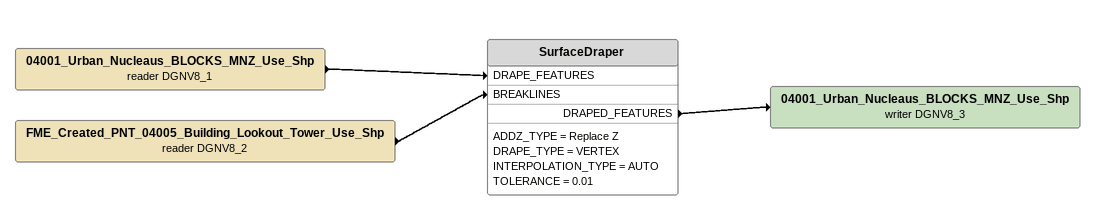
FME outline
04001_Urban_Nucleaus_BLOCKS_MNZ_Use_Shp (reader DGNV8_1)
    -> SurfaceDraper [DRAPE_FEATURES]
FME_Created_PNT_04005_Building_Lookout_Tower_Use_Shp (reader DGNV8_2)
    -> SurfaceDraper [BREAKLINES]
SurfaceDraper
    ADDZ_TYPE = Replace Z
    DRAPE_TYPE = VERTEX
    INTERPOLATION_TYPE = AUTO
    TOLERANCE = 0.01
    DRAPED_FEATURES -> 04001_Urban_Nucleaus_BLOCKS_MNZ_Use_Shp (writer DGNV8_3)
04001_Urban_Nucleaus_BLOCKS_MNZ_Use_Shp (writer DGNV8_3)
